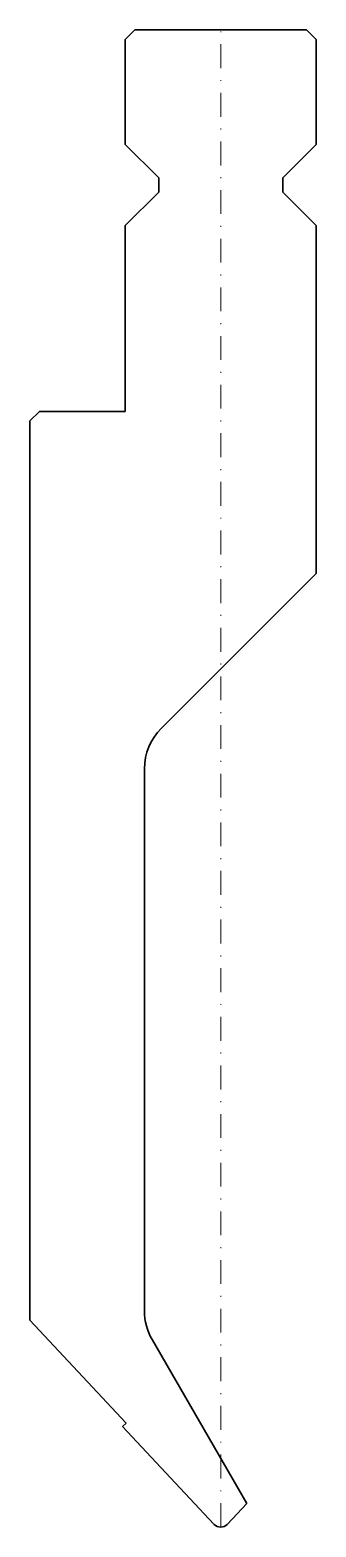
# Model space of a CAD drawing. Header units: millimetres. Extents: x -20 to 10, y 0 to 157.
import ezdxf

# ---------------------------------------------------------------- set-up
doc = ezdxf.new("R2010")
doc.units = ezdxf.units.MM
doc.header["$LTSCALE"] = 5
doc.linetypes.add('AUSGEZOGEN', pattern=[0])
doc.linetypes.add('DASHDOT', pattern=[1, 0.5, -0.25, 0, -0.25])
doc.layers.add('2', color=7, linetype='Continuous')

msp = doc.modelspace()

# ---------------------------------------------------------------- linework, layer by layer
at = {"layer": '2', "color": 7, "linetype": 'AUSGEZOGEN', "lineweight": 35}
for p, q in [((-10, 156), (-9, 157)), ((-9, 157), (9, 157)), ((9, 157), (10, 156)), ((-10, 145), (-10, 156)), ((10, 156), (10, 145)), ((-6.5, 141.5), (-10, 145)), ((10, 145), (6.5, 141.5)), ((-6.5, 140), (-6.5, 141.5)), ((6.5, 141.5), (6.5, 140)), ((-10, 136.5), (-6.5, 140)), ((6.5, 140), (10, 136.5)), ((-10, 117), (-10, 136.5)), ((10, 136.5), (10, 100)), ((-20, 116), (-19, 117)), ((-19, 117), (-10, 117)), ((-20, 21.71), (-20, 116)), ((10, 100), (-6.24, 83.76)), ((-8, 79.51), (-8, 22.67)), ((-9.91, 10.9), (-20, 21.71)), ((-7.2, 19.67), (2.74, 2.47)), ((-10.28, 10.56), (-9.91, 10.9)), ((-0.73, 0.32), (-10.28, 10.56)), ((2.74, 2.47), (0.73, 0.32)), ((-0.68, 0.27), (-0.73, 0.32)), ((0.73, 0.32), (0.68, 0.27))]:
    msp.add_line(p, q, dxfattribs=at)
at = {"layer": '2', "color": 7, "linetype": 'DASHDOT', "lineweight": 18}
msp.add_line((0, 0), (0, 157), dxfattribs=at)
at = {"layer": '2', "color": 7, "linetype": 'AUSGEZOGEN', "lineweight": 35}
for centre, radius, start, end in [((-2, 79.51), 6, 135, 180), ((-2, 22.67), 6, 180, 210), ((0, 1), 1, 227, 313)]:
    msp.add_arc(centre, radius, start, end, dxfattribs=at)

doc.saveas('drawing.dxf')
